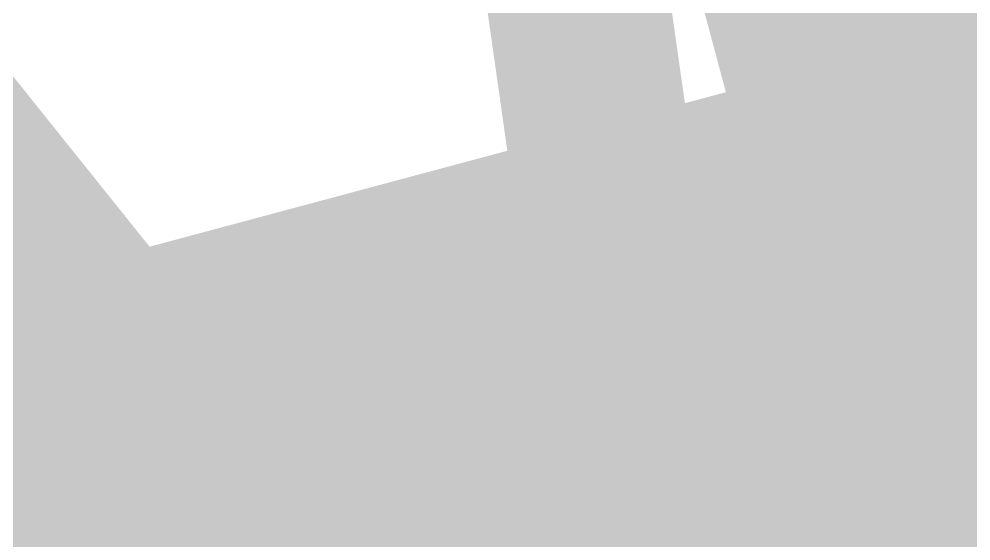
# Model space of a CAD drawing. Header units: inches. Extents: x -18 to 217, y -14 to 159.
# Drawn here: x 15.6164 to 15.6825, y 13.6385 to 13.6747 of the extents above; entities that cross this region are included whole.
import ezdxf

# ---------------------------------------------------------------- set-up
doc = ezdxf.new("R2010")
doc.units = ezdxf.units.IN
for name, color, linetype in [('Dimension', 6, 'Continuous'), ('Fabrication', 76, 'Continuous'), ('Top Layer', 1, 'Continuous'), ('Top Overlay', 2, 'Continuous'), ('Top Solder', 216, 'Continuous')]:
    doc.layers.add(name, color=color, linetype=linetype)

# ---------------------------------------------------------------- blocks, each defined once
blk = doc.blocks.new('C___0402_22')
at = {"layer": 'Top Solder'}
blk.add_hatch(color=216, dxfattribs=at).paths.add_polyline_path([(0.1813, -0.377497), (0.1813, 0.377502), (0.7585, 0.377502), (0.7585, -0.377497)])
at = {"layer": 'Top Overlay', "const_width": 0.127}
blk.add_lwpolyline([(0.2794, -0.4064), (0.7874, -0.4064)], dxfattribs=at)
at = {"layer": 'Top Overlay', "const_width": 0.0635}
blk.add_lwpolyline([(0.24765, -0.4064, 1), (0.31115, -0.4064, 1)], format="xyb", close=True, dxfattribs=at)

msp = doc.modelspace()

# ---------------------------------------------------------------- linework, layer by layer
at = {"layer": 'Dimension', "const_width": 0.254}
msp.add_lwpolyline([(58.31, 19.466999, 1), (13.309999, 19.466999, 1)], format="xyb", close=True, dxfattribs=at)
at = {"layer": 'Fabrication', "const_width": 0.0127}
for points in [[(53.193549, 31.332673, -1.1671), (15.675089, 13.587026)], [(53.193549, 31.332673, -1.1671), (15.675089, 13.587026)], [(53.193549, 31.332673, -1.1671), (15.675089, 13.587026)], [(53.193549, 31.332673, -1.1671), (15.675089, 13.587026)], [(54.511146, 31.138294, -1.205705), (14.177447, 15.549977)], [(54.511146, 31.138294, -1.205705), (14.177447, 15.549977)], [(15.675089, 13.587026, -0.501281), (16.394224, 14.549976)], [(15.675089, 13.587026, -0.501281), (16.394224, 14.549976)], [(15.675089, 13.587026, -0.501281), (16.394224, 14.549976)], [(15.675089, 13.587026, -0.501281), (16.394224, 14.549976)]]:
    msp.add_lwpolyline(points, format="xyb", dxfattribs=at)
for points in [[(15.609971, 13.668042), (15.612928, 13.664352)], [(15.609971, 13.668042), (15.612928, 13.664352)], [(15.612928, 13.664352), (15.615658, 13.660946)], [(15.612928, 13.664352), (15.615658, 13.660946)], [(15.615658, 13.660946), (15.61817, 13.657814)], [(15.615658, 13.660946), (15.61817, 13.657814)], [(15.61817, 13.657814), (15.620472, 13.654943)], [(15.61817, 13.657814), (15.620472, 13.654943)], [(15.620472, 13.654943), (15.622732, 13.652127)], [(15.620472, 13.654943), (15.622732, 13.652127)], [(15.622732, 13.652127), (15.624795, 13.649556)], [(15.622732, 13.652127), (15.624795, 13.649556)], [(15.624795, 13.649556), (15.626667, 13.647224)], [(15.624795, 13.649556), (15.626667, 13.647224)], [(15.626667, 13.647224), (15.628506, 13.644933)], [(15.626667, 13.647224), (15.628506, 13.644933)], [(15.628506, 13.644933), (15.630164, 13.642866)], [(15.628506, 13.644933), (15.630164, 13.642866)], [(15.630164, 13.642866), (15.631795, 13.640834)], [(15.630164, 13.642866), (15.631795, 13.640834)], [(15.631795, 13.640834), (15.6334, 13.638835)], [(15.631795, 13.640834), (15.6334, 13.638835)], [(15.6334, 13.638835), (15.634838, 13.637047)], [(15.6334, 13.638835), (15.634838, 13.637047)], [(15.634838, 13.637047), (15.63625, 13.635286)], [(15.634838, 13.637047), (15.63625, 13.635286)], [(15.63625, 13.635286), (15.637642, 13.633554)], [(15.63625, 13.635286), (15.637642, 13.633554)], [(15.637642, 13.633554), (15.638874, 13.632023)], [(15.637642, 13.633554), (15.638874, 13.632023)]]:
    msp.add_lwpolyline(points, dxfattribs=at)
at = {"layer": 'Fabrication', "const_width": 0.00635}
for points in [[(15.609753, 13.664352, 1), (15.616103, 13.664352, 1)], [(15.609753, 13.664352, 1), (15.616103, 13.664352, 1)], [(15.609753, 13.664352, 1), (15.616103, 13.664352, 1)], [(15.609753, 13.664352, 1), (15.616103, 13.664352, 1)], [(15.612483, 13.660946, 1), (15.618833, 13.660946, 1)], [(15.612483, 13.660946, 1), (15.618833, 13.660946, 1)], [(15.612483, 13.660946, 1), (15.618833, 13.660946, 1)], [(15.612483, 13.660946, 1), (15.618833, 13.660946, 1)], [(15.614995, 13.657814, 1), (15.621345, 13.657814, 1)], [(15.614995, 13.657814, 1), (15.621345, 13.657814, 1)], [(15.614995, 13.657814, 1), (15.621345, 13.657814, 1)], [(15.614995, 13.657814, 1), (15.621345, 13.657814, 1)], [(15.617297, 13.654943, 1), (15.623647, 13.654943, 1)], [(15.617297, 13.654943, 1), (15.623647, 13.654943, 1)], [(15.617297, 13.654943, 1), (15.623647, 13.654943, 1)], [(15.617297, 13.654943, 1), (15.623647, 13.654943, 1)], [(15.619557, 13.652127, 1), (15.625907, 13.652127, 1)], [(15.619557, 13.652127, 1), (15.625907, 13.652127, 1)], [(15.619557, 13.652127, 1), (15.625907, 13.652127, 1)], [(15.619557, 13.652127, 1), (15.625907, 13.652127, 1)], [(15.62162, 13.649556, 1), (15.62797, 13.649556, 1)], [(15.62162, 13.649556, 1), (15.62797, 13.649556, 1)], [(15.62162, 13.649556, 1), (15.62797, 13.649556, 1)], [(15.62162, 13.649556, 1), (15.62797, 13.649556, 1)], [(15.623492, 13.647224, 1), (15.629842, 13.647224, 1)], [(15.623492, 13.647224, 1), (15.629842, 13.647224, 1)], [(15.623492, 13.647224, 1), (15.629842, 13.647224, 1)], [(15.623492, 13.647224, 1), (15.629842, 13.647224, 1)], [(15.625331, 13.644933, 1), (15.631681, 13.644933, 1)], [(15.625331, 13.644933, 1), (15.631681, 13.644933, 1)], [(15.625331, 13.644933, 1), (15.631681, 13.644933, 1)], [(15.625331, 13.644933, 1), (15.631681, 13.644933, 1)], [(15.626989, 13.642866, 1), (15.633339, 13.642866, 1)], [(15.626989, 13.642866, 1), (15.633339, 13.642866, 1)], [(15.626989, 13.642866, 1), (15.633339, 13.642866, 1)], [(15.626989, 13.642866, 1), (15.633339, 13.642866, 1)], [(15.62862, 13.640834, 1), (15.63497, 13.640834, 1)], [(15.62862, 13.640834, 1), (15.63497, 13.640834, 1)], [(15.62862, 13.640834, 1), (15.63497, 13.640834, 1)], [(15.62862, 13.640834, 1), (15.63497, 13.640834, 1)], [(15.630225, 13.638835, 1), (15.636575, 13.638835, 1)], [(15.630225, 13.638835, 1), (15.636575, 13.638835, 1)], [(15.630225, 13.638835, 1), (15.636575, 13.638835, 1)], [(15.630225, 13.638835, 1), (15.636575, 13.638835, 1)], [(15.631663, 13.637047, 1), (15.638013, 13.637047, 1)], [(15.631663, 13.637047, 1), (15.638013, 13.637047, 1)], [(15.631663, 13.637047, 1), (15.638013, 13.637047, 1)], [(15.631663, 13.637047, 1), (15.638013, 13.637047, 1)], [(15.633075, 13.635286, 1), (15.639425, 13.635286, 1)], [(15.633075, 13.635286, 1), (15.639425, 13.635286, 1)], [(15.633075, 13.635286, 1), (15.639425, 13.635286, 1)], [(15.633075, 13.635286, 1), (15.639425, 13.635286, 1)], [(15.634467, 13.633554, 1), (15.640817, 13.633554, 1)], [(15.634467, 13.633554, 1), (15.640817, 13.633554, 1)], [(15.634467, 13.633554, 1), (15.640817, 13.633554, 1)], [(15.634467, 13.633554, 1), (15.640817, 13.633554, 1)]]:
    msp.add_lwpolyline(points, format="xyb", close=True, dxfattribs=at)
at = {"layer": 'Top Layer', "const_width": 2.032}
for points in [[(14.244622, 13.134845, -0.267603), (19.452397, 34.997954)], [(16.630813, 7.786213, -0.065353), (14.244625, 13.134845)]]:
    msp.add_lwpolyline(points, format="xyb", dxfattribs=at)
at = {"layer": 'Top Layer', "const_width": 0.508}
msp.add_lwpolyline([(14.380014, 13.062242), (16.09585, 13.522008)], dxfattribs=at)

# ---------------------------------------------------------------- block references
at = {"rotation": 285}
msp.add_blockref('C___0402_22', (15.977347, 13.964267), dxfattribs=at)

doc.saveas('drawing.dxf')
